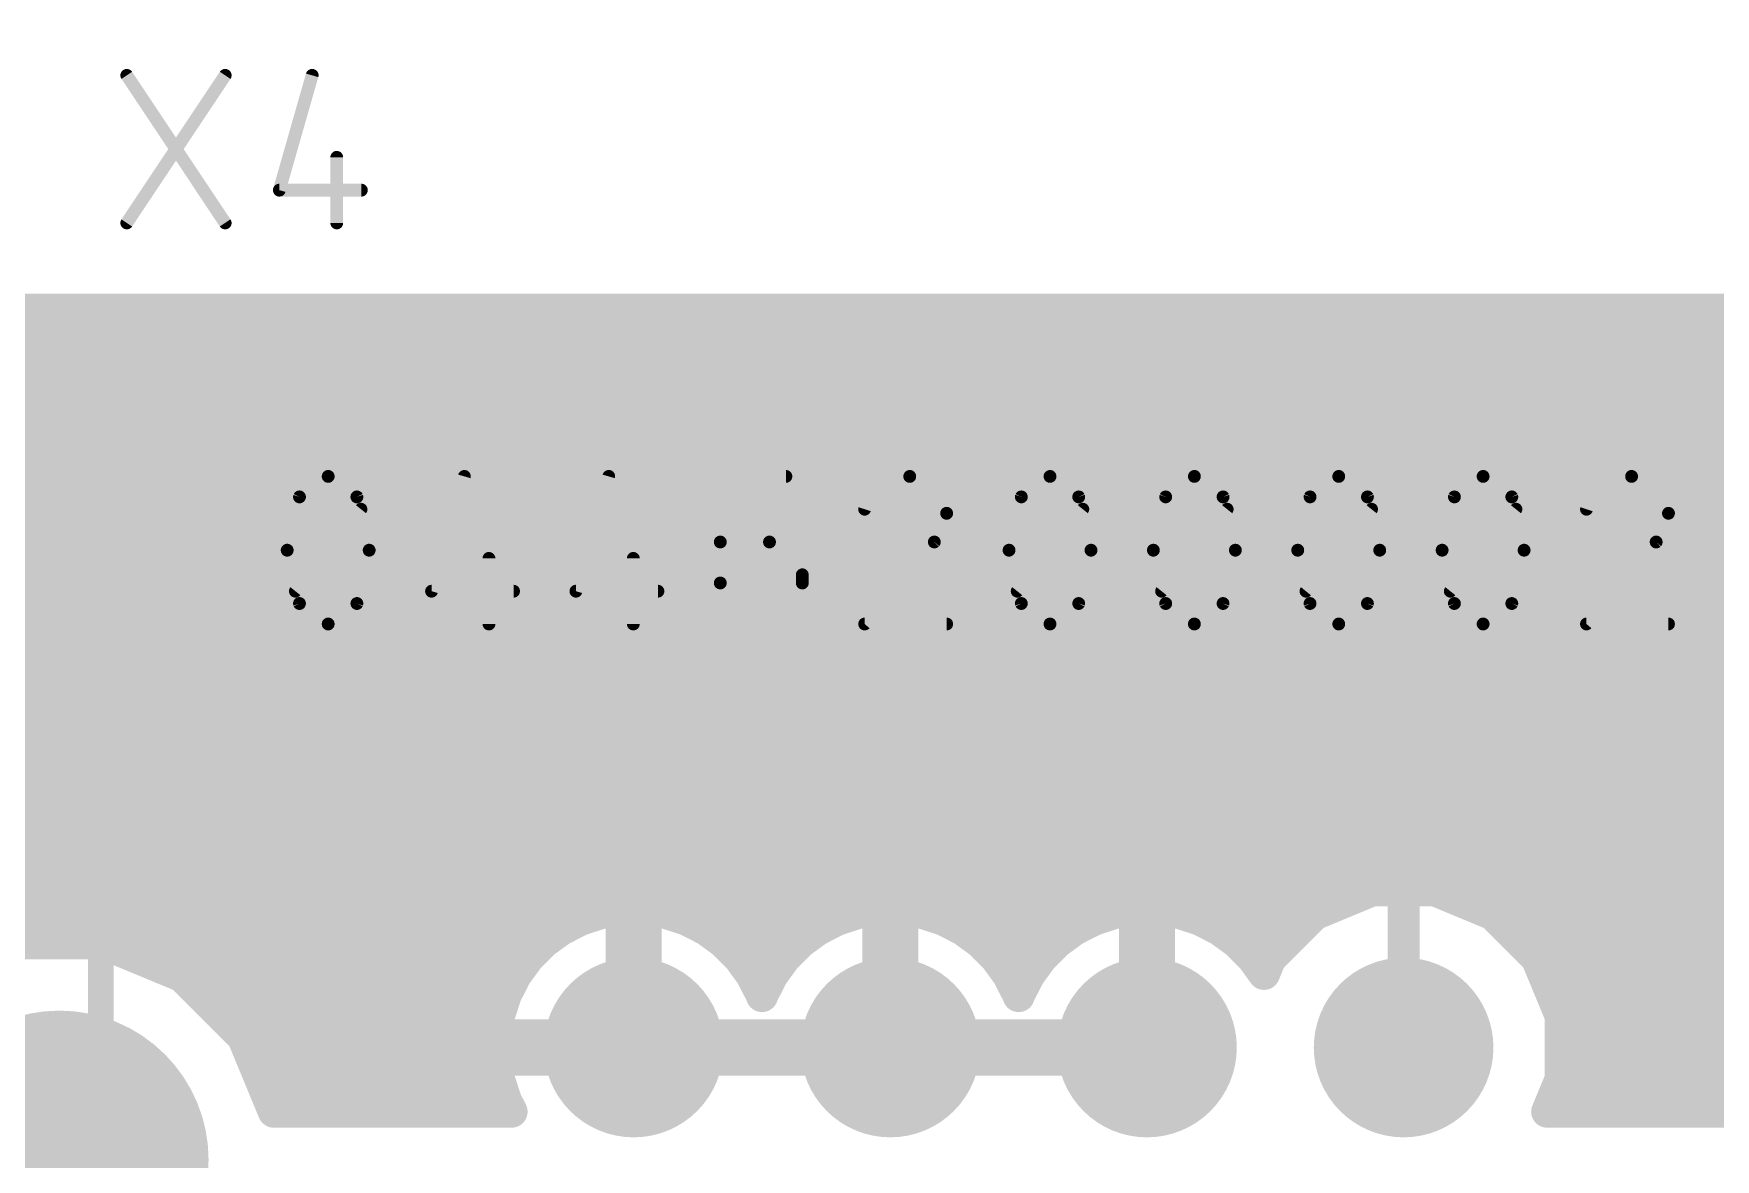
# Model space of a CAD drawing. Extents: x 6 to 108, y 0 to 49.
# Drawn here: x 31.06 to 44.38, y 8.51 to 17.42 of the extents above; entities that cross this region are included whole.
import ezdxf

# ---------------------------------------------------------------- set-up
doc = ezdxf.new("R2010")
doc.units = 0
for name, color, linetype in [('1', 22, 'CONTINUOUS'), ('16', 175, 'CONTINUOUS'), ('17', 82, 'CONTINUOUS'), ('21', 253, 'CONTINUOUS'), ('25', 253, 'CONTINUOUS'), ('27', 253, 'CONTINUOUS')]:
    doc.layers.add(name, color=color, linetype=linetype)

# ---------------------------------------------------------------- blocks, each defined once
blk = doc.blocks.new('ROUNDP')
at = {"const_width": 0.5}
blk.add_lwpolyline([(0, -0.25, 1), (0, 0.25, 1), (0, -0.25)], format="xyb", dxfattribs=at)

msp = doc.modelspace()

# ---------------------------------------------------------------- linework, layer by layer
at = {"layer": '1', "const_width": 0.254}
for points in [[(13.97, 15.24), (98.857, 15.24)], [(13.97, 14.986), (98.857, 14.986)], [(13.97, 14.732), (98.857, 14.732)], [(13.97, 14.478), (98.857, 14.478)], [(13.97, 14.224), (98.857, 14.224)], [(13.97, 13.97), (98.857, 13.97)], [(13.97, 13.716), (98.857, 13.716)], [(13.97, 13.462), (98.857, 13.462)], [(13.97, 13.208), (98.857, 13.208)], [(13.97, 12.954), (98.857, 12.954)], [(13.97, 12.7), (95.9542, 12.7)], [(13.97, 12.446), (95.5869, 12.446)], [(13.97, 12.192), (95.3763, 12.192)], [(13.97, 11.938), (95.2511, 11.938)], [(13.97, 11.684), (95.1837, 11.684)], [(13.97, 11.43), (96.418, 11.43)], [(13.97, 11.176), (95.1904, 11.176)], [(13.97, 10.922), (95.2648, 10.922)], [(13.97, 10.668), (95.4069, 10.668)], [(41.6624, 10.6426), (41.205, 10.4531)], [(42.1576, 10.6426), (41.6624, 10.6426)], [(42.615, 10.4531), (42.1576, 10.6426)], [(22.3341, 10.414), (35.4065, 10.414)], [(35.3947, 10.4102), (35.2416, 10.3321)], [(35.5582, 10.4633), (35.3947, 10.4102)], [(35.7187, 10.4887), (35.5582, 10.4633)], [(35.7187, 9.4933), (35.7187, 10.4887)], [(35.7187, 10.414), (35.9093, 10.414)], [(36.0698, 10.4633), (35.9093, 10.4887)], [(35.9093, 10.4887), (35.9093, 9.4933)], [(36.2333, 10.4102), (36.0698, 10.4633)], [(36.2215, 10.414), (37.4385, 10.414)], [(36.3864, 10.3321), (36.2333, 10.4102)], [(37.4267, 10.4102), (37.2736, 10.3321)], [(37.5902, 10.4633), (37.4267, 10.4102)], [(37.7507, 10.4887), (37.5902, 10.4633)], [(37.7507, 9.4933), (37.7507, 10.4887)], [(37.7507, 10.414), (37.9413, 10.414)], [(38.1018, 10.4633), (37.9413, 10.4887)], [(37.9413, 10.4887), (37.9413, 9.4933)], [(38.2653, 10.4102), (38.1018, 10.4633)], [(38.2535, 10.414), (39.4705, 10.414)], [(38.4184, 10.3321), (38.2653, 10.4102)], [(39.4587, 10.4102), (39.3056, 10.3321)], [(39.6222, 10.4633), (39.4587, 10.4102)], [(39.7827, 10.4887), (39.6222, 10.4633)], [(39.7827, 9.4933), (39.7827, 10.4887)], [(39.7827, 10.414), (39.9733, 10.414)], [(40.1338, 10.4633), (39.9733, 10.4887)], [(39.9733, 10.4887), (39.9733, 9.4933)], [(40.2973, 10.4102), (40.1338, 10.4633)], [(40.2855, 10.414), (41.1659, 10.414)], [(40.4504, 10.3321), (40.2973, 10.4102)], [(41.205, 10.4531), (40.8549, 10.103)], [(42.9651, 10.103), (42.615, 10.4531)], [(42.6541, 10.414), (55.7265, 10.414)], [(35.2416, 10.3321), (35.1025, 10.2311)], [(36.5255, 10.2311), (36.3864, 10.3321)], [(37.2736, 10.3321), (37.1345, 10.2311)], [(38.5575, 10.2311), (38.4184, 10.3321)], [(39.3056, 10.3321), (39.1665, 10.2311)], [(40.5895, 10.2311), (40.4504, 10.3321)], [(31.6084, 10.2235), (30.9264, 10.2235)], [(32.2386, 9.9625), (31.6084, 10.2235)], [(31.7617, 10.16), (35.0314, 10.16)], [(35.1025, 10.2311), (34.9809, 10.1095)], [(35.7187, 10.16), (35.9093, 10.16)], [(36.6471, 10.1095), (36.5255, 10.2311)], [(36.5966, 10.16), (37.0634, 10.16)], [(37.1345, 10.2311), (37.0129, 10.1095)], [(37.7507, 10.16), (37.9413, 10.16)], [(38.6791, 10.1095), (38.5575, 10.2311)], [(38.6286, 10.16), (39.0954, 10.16)], [(39.1665, 10.2311), (39.0449, 10.1095)], [(39.7827, 10.16), (39.9733, 10.16)], [(40.7111, 10.1095), (40.5895, 10.2311)], [(40.6606, 10.16), (40.9119, 10.16)], [(42.9081, 10.16), (46.9783, 10.16)], [(34.9809, 10.1095), (34.8799, 9.9704)], [(36.7481, 9.9704), (36.6471, 10.1095)], [(37.0129, 10.1095), (36.9119, 9.9704)], [(38.7801, 9.9704), (38.6791, 10.1095)], [(39.0449, 10.1095), (38.9439, 9.9704)], [(40.8044, 9.9811), (40.7111, 10.1095)], [(40.8549, 10.103), (40.8044, 9.9811)], [(43.1546, 9.6456), (42.9651, 10.103)], [(32.7209, 9.4802), (32.2386, 9.9625)], [(32.2951, 9.906), (34.847, 9.906)], [(34.8799, 9.9704), (34.8018, 9.8173)], [(35.7187, 9.906), (35.9093, 9.906)], [(36.8262, 9.8173), (36.7481, 9.9704)], [(36.781, 9.906), (36.879, 9.906)], [(36.9119, 9.9704), (36.8338, 9.8173)], [(37.7507, 9.906), (37.9413, 9.906)], [(38.8582, 9.8173), (38.7801, 9.9704)], [(38.813, 9.906), (38.911, 9.906)], [(38.9439, 9.9704), (38.8658, 9.8173)], [(39.7827, 9.906), (39.9733, 9.906)], [(43.0467, 9.906), (46.4449, 9.906)], [(34.8018, 9.8173), (34.7487, 9.6538)], [(36.83, 9.8055), (36.8262, 9.8173)], [(36.8338, 9.8173), (36.83, 9.8055)], [(38.862, 9.8055), (38.8582, 9.8173)], [(38.8658, 9.8173), (38.862, 9.8055)], [(32.5491, 9.652), (34.7484, 9.652)], [(34.7487, 9.6538), (34.7233, 9.4932)], [(35.7187, 9.652), (35.9093, 9.652)], [(37.7507, 9.652), (37.9413, 9.652)], [(39.7827, 9.652), (39.9733, 9.652)], [(43.1519, 9.652), (46.1909, 9.652)], [(43.1546, 9.1504), (43.1546, 9.6456)], [(32.9653, 8.89), (32.7209, 9.4802)], [(34.7233, 9.4932), (35.7187, 9.4932)], [(35.9093, 9.4933), (35.7187, 9.4933)], [(35.7187, 9.4932), (35.7187, 9.3027)], [(35.9093, 9.3027), (35.9093, 9.4932)], [(35.9093, 9.4932), (36.7553, 9.4932)], [(36.7553, 9.4932), (37.7507, 9.4932)], [(37.9413, 9.4933), (37.7507, 9.4933)], [(37.7507, 9.4932), (37.7507, 9.3027)], [(37.9413, 9.3027), (37.9413, 9.4932)], [(37.9413, 9.4932), (38.9367, 9.4932)], [(38.9367, 9.4932), (39.7827, 9.4932)], [(39.9733, 9.4933), (39.7827, 9.4933)], [(39.7827, 9.4932), (39.7827, 9.3027)], [(32.7549, 9.398), (35.7187, 9.398)], [(35.9093, 9.398), (37.7507, 9.398)], [(37.9413, 9.398), (39.7827, 9.398)], [(43.1546, 9.398), (45.9851, 9.398)], [(35.7187, 9.3027), (34.7233, 9.3027)], [(34.7233, 9.3027), (34.7487, 9.1422)], [(37.7507, 9.3027), (35.9093, 9.3027)], [(39.7827, 9.3027), (37.9413, 9.3027)], [(32.8601, 9.144), (34.7484, 9.144)], [(34.7487, 9.1422), (34.8018, 8.9787)], [(43.0467, 8.89), (43.1546, 9.1504)], [(43.1519, 9.144), (45.8799, 9.144)], [(34.8018, 8.9787), (34.847, 8.89)], [(34.847, 8.89), (32.9653, 8.89)], [(32.9653, 8.89), (34.847, 8.89)], [(45.7747, 8.89), (43.0467, 8.89)], [(43.0467, 8.89), (45.7747, 8.89)]]:
    msp.add_lwpolyline(points, dxfattribs=at)
at = {"layer": '1', "const_width": 0.127}
for points in [[(41.6624, 10.7061, 1), (41.6624, 10.5791)], [(41.6867, 10.5839, 1), (41.6381, 10.7013)], [(42.1819, 10.7013, 1), (42.1333, 10.5839)], [(42.1576, 10.5791, 1), (42.1576, 10.7061)], [(35.3751, 10.4706, 1), (35.4144, 10.3498)], [(35.4236, 10.3536, 1), (35.3659, 10.4668)], [(35.4065, 10.3505, 1), (35.4065, 10.4775)], [(35.5483, 10.526, 1), (35.5682, 10.4006)], [(35.5779, 10.4029, 1), (35.5386, 10.5237)], [(35.7822, 10.4887, 1), (35.6552, 10.4887)], [(35.7187, 10.4775, 1), (35.7187, 10.3505)], [(35.7287, 10.426, 1), (35.7088, 10.5514)], [(35.9192, 10.5514, 1), (35.8993, 10.426)], [(35.9727, 10.4887, 1), (35.8458, 10.4887)], [(35.9093, 10.3505, 1), (35.9093, 10.4775)], [(36.0894, 10.5237, 1), (36.0501, 10.4029)], [(36.0598, 10.4006, 1), (36.0797, 10.526)], [(36.2215, 10.4775, 1), (36.2215, 10.3505)], [(36.2621, 10.4668, 1), (36.2044, 10.3536)], [(36.2136, 10.3498, 1), (36.2529, 10.4706)], [(37.4071, 10.4706, 1), (37.4464, 10.3498)], [(37.4556, 10.3536, 1), (37.3979, 10.4668)], [(37.4385, 10.3505, 1), (37.4385, 10.4775)], [(37.5803, 10.526, 1), (37.6002, 10.4006)], [(37.6099, 10.4029, 1), (37.5706, 10.5237)], [(37.8142, 10.4887, 1), (37.6872, 10.4887)], [(37.7507, 10.4775, 1), (37.7507, 10.3505)], [(37.7607, 10.426, 1), (37.7408, 10.5514)], [(37.9512, 10.5514, 1), (37.9313, 10.426)], [(38.0048, 10.4887, 1), (37.8778, 10.4887)], [(37.9413, 10.3505, 1), (37.9413, 10.4775)], [(38.1214, 10.5237, 1), (38.0821, 10.4029)], [(38.0918, 10.4006, 1), (38.1117, 10.526)], [(38.2535, 10.4775, 1), (38.2535, 10.3505)], [(38.2941, 10.4668, 1), (38.2364, 10.3536)], [(38.2456, 10.3498, 1), (38.2849, 10.4706)], [(39.4391, 10.4706, 1), (39.4784, 10.3498)], [(39.4876, 10.3536, 1), (39.4299, 10.4668)], [(39.4705, 10.3505, 1), (39.4705, 10.4775)], [(39.6123, 10.526, 1), (39.6322, 10.4006)], [(39.6419, 10.4029, 1), (39.6026, 10.5237)], [(39.8462, 10.4887, 1), (39.7192, 10.4887)], [(39.7827, 10.4775, 1), (39.7827, 10.3505)], [(39.7927, 10.426, 1), (39.7728, 10.5514)], [(39.9832, 10.5514, 1), (39.9633, 10.426)], [(40.0367, 10.4887, 1), (39.9098, 10.4887)], [(39.9733, 10.3505, 1), (39.9733, 10.4775)], [(40.1534, 10.5237, 1), (40.1141, 10.4029)], [(40.1238, 10.4006, 1), (40.1437, 10.526)], [(40.2855, 10.4775, 1), (40.2855, 10.3505)], [(40.3261, 10.4668, 1), (40.2684, 10.3536)], [(40.2776, 10.3498, 1), (40.3169, 10.4706)], [(41.1807, 10.5118, 1), (41.2293, 10.3945)], [(41.2499, 10.4082, 1), (41.1601, 10.498)], [(41.1659, 10.3505, 1), (41.1659, 10.4775)], [(42.6599, 10.498, 1), (42.5701, 10.4082)], [(42.6541, 10.4775, 1), (42.6541, 10.3505)], [(42.5907, 10.3945, 1), (42.6393, 10.5118)], [(35.2127, 10.3887, 1), (35.2704, 10.2756)], [(35.2789, 10.2808, 1), (35.2042, 10.3835)], [(36.4238, 10.3835, 1), (36.3491, 10.2808)], [(36.3576, 10.2756, 1), (36.4153, 10.3887)], [(37.2447, 10.3887, 1), (37.3024, 10.2756)], [(37.3109, 10.2808, 1), (37.2362, 10.3835)], [(38.4558, 10.3835, 1), (38.3811, 10.2808)], [(38.3896, 10.2756, 1), (38.4473, 10.3887)], [(39.2767, 10.3887, 1), (39.3344, 10.2756)], [(39.3429, 10.2808, 1), (39.2682, 10.3835)], [(40.4878, 10.3835, 1), (40.4131, 10.2808)], [(40.4216, 10.2756, 1), (40.4793, 10.3887)], [(31.6327, 10.2822, 1), (31.5841, 10.1648)], [(31.6084, 10.16, 1), (31.6084, 10.287)], [(31.7617, 10.2235, 1), (31.7617, 10.0965)], [(35.0314, 10.0965, 1), (35.0314, 10.2235)], [(35.0652, 10.2825, 1), (35.1398, 10.1797)], [(35.1474, 10.1862, 1), (35.0576, 10.276)], [(35.7187, 10.2235, 1), (35.7187, 10.0965)], [(35.9093, 10.0965, 1), (35.9093, 10.2235)], [(36.5704, 10.276, 1), (36.4806, 10.1862)], [(36.4882, 10.1797, 1), (36.5628, 10.2825)], [(36.5966, 10.2235, 1), (36.5966, 10.0965)], [(37.0634, 10.0965, 1), (37.0634, 10.2235)], [(37.0972, 10.2825, 1), (37.1718, 10.1797)], [(37.1794, 10.1862, 1), (37.0896, 10.276)], [(37.7507, 10.2235, 1), (37.7507, 10.0965)], [(37.9413, 10.0965, 1), (37.9413, 10.2235)], [(38.6024, 10.276, 1), (38.5126, 10.1862)], [(38.5202, 10.1797, 1), (38.5948, 10.2825)], [(38.6286, 10.2235, 1), (38.6286, 10.0965)], [(39.0954, 10.0965, 1), (39.0954, 10.2235)], [(39.1292, 10.2825, 1), (39.2038, 10.1797)], [(39.2114, 10.1862, 1), (39.1216, 10.276)], [(39.7827, 10.2235, 1), (39.7827, 10.0965)], [(39.9733, 10.0965, 1), (39.9733, 10.2235)], [(40.6344, 10.276, 1), (40.5446, 10.1862)], [(40.5522, 10.1797, 1), (40.6268, 10.2825)], [(40.6606, 10.2235, 1), (40.6606, 10.0965)], [(40.9119, 10.0965, 1), (40.9119, 10.2235)], [(42.9081, 10.2235, 1), (42.9081, 10.0965)], [(34.936, 10.1544, 1), (35.0258, 10.0646)], [(35.0323, 10.0722, 1), (34.9295, 10.1468)], [(36.6985, 10.1468, 1), (36.5957, 10.0722)], [(36.6022, 10.0646, 1), (36.692, 10.1544)], [(36.968, 10.1544, 1), (37.0578, 10.0646)], [(37.0643, 10.0722, 1), (36.9615, 10.1468)], [(38.7305, 10.1468, 1), (38.6277, 10.0722)], [(38.6342, 10.0646, 1), (38.724, 10.1544)], [(39, 10.1544, 1), (39.0898, 10.0646)], [(39.0963, 10.0722, 1), (38.9935, 10.1468)], [(40.7625, 10.1468, 1), (40.6597, 10.0722)], [(40.6662, 10.0646, 1), (40.756, 10.1544)], [(40.81, 10.1479, 1), (40.8998, 10.0581)], [(40.9135, 10.0787, 1), (40.7962, 10.1273)], [(43.0238, 10.1273, 1), (42.9065, 10.0787)], [(42.9202, 10.0581, 1), (43.01, 10.1479)], [(32.2835, 10.0074, 1), (32.1937, 9.9176)], [(32.2143, 9.9038, 1), (32.2629, 10.0211)], [(32.2951, 9.9695, 1), (32.2951, 9.8425)], [(34.8285, 10.0078, 1), (34.9312, 9.9331)], [(34.9364, 9.9416, 1), (34.8233, 9.9993)], [(34.847, 9.8425, 1), (34.847, 9.9695)], [(35.7187, 9.9695, 1), (35.7187, 9.8425)], [(35.9093, 9.8425, 1), (35.9093, 9.9695)], [(36.8047, 9.9993, 1), (36.6916, 9.9416)], [(36.6968, 9.9331, 1), (36.7995, 10.0078)], [(36.781, 9.9695, 1), (36.781, 9.8425)], [(36.8605, 10.0078, 1), (36.9632, 9.9331)], [(36.9684, 9.9416, 1), (36.8553, 9.9993)], [(36.879, 9.8425, 1), (36.879, 9.9695)], [(37.7507, 9.9695, 1), (37.7507, 9.8425)], [(37.9413, 9.8425, 1), (37.9413, 9.9695)], [(38.8367, 9.9993, 1), (38.7236, 9.9416)], [(38.7288, 9.9331, 1), (38.8315, 10.0078)], [(38.813, 9.9695, 1), (38.813, 9.8425)], [(38.8925, 10.0078, 1), (38.9952, 9.9331)], [(39.0004, 9.9416, 1), (38.8873, 9.9993)], [(38.911, 9.8425, 1), (38.911, 9.9695)], [(39.7827, 9.9695, 1), (39.7827, 9.8425)], [(39.9733, 9.8425, 1), (39.9733, 9.9695)], [(40.7457, 10.0054, 1), (40.8631, 9.9568)], [(40.753, 9.9438, 1), (40.8558, 10.0184)], [(43.0467, 9.9695, 1), (43.0467, 9.8425)], [(34.7452, 9.8461, 1), (34.8584, 9.7884)], [(34.8622, 9.7976, 1), (34.7414, 9.8369)], [(36.8866, 9.8369, 1), (36.7658, 9.7977)], [(36.7696, 9.8251, 1), (36.8904, 9.7859)], [(36.7696, 9.7884, 1), (36.8828, 9.8461)], [(36.7696, 9.7859, 1), (36.8904, 9.8251)], [(36.7772, 9.8461, 1), (36.8904, 9.7884)], [(36.8942, 9.7976, 1), (36.7734, 9.8369)], [(38.9186, 9.8369, 1), (38.7978, 9.7976)], [(38.8016, 9.8251, 1), (38.9224, 9.7859)], [(38.8016, 9.7884, 1), (38.9148, 9.8461)], [(38.8016, 9.7859, 1), (38.9224, 9.8251)], [(38.8092, 9.8461, 1), (38.9224, 9.7884)], [(38.9262, 9.7977, 1), (38.8054, 9.8369)], [(32.5491, 9.7155, 1), (32.5491, 9.5885)], [(34.6883, 9.6734, 1), (34.8091, 9.6341)], [(34.8114, 9.6438, 1), (34.686, 9.6637)], [(34.7484, 9.5885, 1), (34.7484, 9.7155)], [(35.7187, 9.7155, 1), (35.7187, 9.5885)], [(35.9093, 9.5885, 1), (35.9093, 9.7155)], [(37.7507, 9.7155, 1), (37.7507, 9.5885)], [(37.9413, 9.5885, 1), (37.9413, 9.7155)], [(39.7827, 9.7155, 1), (39.7827, 9.5885)], [(39.9733, 9.5885, 1), (39.9733, 9.7155)], [(43.1519, 9.7155, 1), (43.1519, 9.5885)], [(43.2181, 9.6456, 1), (43.0911, 9.6456)], [(43.0959, 9.6213, 1), (43.2133, 9.6699)], [(32.7795, 9.5045, 1), (32.6622, 9.4559)], [(32.676, 9.4353, 1), (32.7658, 9.5251)], [(34.7233, 9.5567, 1), (34.7233, 9.4298)], [(35.7187, 9.5568, 1), (35.7187, 9.4298)], [(35.7822, 9.4932, 1), (35.6552, 9.4932)], [(35.7187, 9.4298, 1), (35.7187, 9.5567)], [(35.9728, 9.4932, 1), (35.8458, 9.4932)], [(35.9093, 9.5567, 1), (35.9093, 9.4298)], [(35.9093, 9.4298, 1), (35.9093, 9.5568)], [(36.7553, 9.5567, 1), (36.7553, 9.4298)], [(36.7553, 9.4298, 1), (36.7553, 9.5567)], [(37.7507, 9.5568, 1), (37.7507, 9.4298)], [(37.8142, 9.4932, 1), (37.6872, 9.4932)], [(37.7507, 9.4298, 1), (37.7507, 9.5567)], [(38.0048, 9.4932, 1), (37.8778, 9.4932)], [(37.9413, 9.5567, 1), (37.9413, 9.4298)], [(37.9413, 9.4298, 1), (37.9413, 9.5568)], [(38.9367, 9.5567, 1), (38.9367, 9.4298)], [(38.9367, 9.4298, 1), (38.9367, 9.5567)], [(39.7827, 9.5568, 1), (39.7827, 9.4298)], [(39.8462, 9.4932, 1), (39.7192, 9.4932)], [(39.7827, 9.4298, 1), (39.7827, 9.5567)], [(39.9733, 9.4298, 1), (39.9733, 9.5568)], [(32.7549, 9.4615, 1), (32.7549, 9.3345)], [(34.6606, 9.5032, 1), (34.786, 9.4833)], [(35.6552, 9.4933, 1), (35.7822, 9.4933)], [(35.7187, 9.3345, 1), (35.7187, 9.4615)], [(35.8458, 9.4933, 1), (35.9727, 9.4933)], [(35.9093, 9.4615, 1), (35.9093, 9.3345)], [(37.6872, 9.4933, 1), (37.8142, 9.4933)], [(37.7507, 9.3345, 1), (37.7507, 9.4615)], [(37.8778, 9.4933, 1), (38.0048, 9.4933)], [(37.9413, 9.4615, 1), (37.9413, 9.3345)], [(39.7192, 9.4933, 1), (39.8462, 9.4933)], [(39.7827, 9.3345, 1), (39.7827, 9.4615)], [(39.9098, 9.4933, 1), (40.0367, 9.4933)], [(43.1546, 9.4615, 1), (43.1546, 9.3345)], [(34.7233, 9.3662, 1), (34.7233, 9.2392)], [(34.786, 9.3127, 1), (34.6606, 9.2928)], [(35.6552, 9.3027, 1), (35.7822, 9.3027)], [(35.7187, 9.2392, 1), (35.7187, 9.3662)], [(35.9093, 9.3662, 1), (35.9093, 9.2392)], [(35.8458, 9.3027, 1), (35.9728, 9.3027)], [(37.6872, 9.3027, 1), (37.8142, 9.3027)], [(37.7507, 9.2392, 1), (37.7507, 9.3662)], [(37.9413, 9.3662, 1), (37.9413, 9.2392)], [(37.8778, 9.3027, 1), (38.0048, 9.3027)], [(39.7192, 9.3027, 1), (39.8462, 9.3027)], [(39.7827, 9.2392, 1), (39.7827, 9.3662)], [(32.8601, 9.2075, 1), (32.8601, 9.0805)], [(34.8091, 9.1619, 1), (34.6883, 9.1226)], [(34.686, 9.1323, 1), (34.8114, 9.1522)], [(34.7484, 9.0805, 1), (34.7484, 9.2075)], [(43.1519, 9.2075, 1), (43.1519, 9.0805)], [(43.0911, 9.1504, 1), (43.2181, 9.1504)], [(43.2133, 9.1261, 1), (43.0959, 9.1747)], [(34.8584, 9.0076, 1), (34.7452, 8.9499)], [(34.7414, 8.9591, 1), (34.8622, 8.9984)], [(32.9653, 8.9535, 1), (32.9653, 8.8265)], [(32.9653, 8.9535, 1), (32.9653, 8.8265)], [(32.9067, 8.8657, 1), (33.024, 8.9143)], [(34.7905, 8.8612, 1), (34.9036, 8.9188)], [(34.847, 8.8265, 1), (34.847, 8.9535)], [(34.847, 8.8265, 1), (34.847, 8.9535)], [(43.0467, 8.9535, 1), (43.0467, 8.8265)], [(43.0467, 8.9535, 1), (43.0467, 8.8265)], [(42.9881, 8.9143, 1), (43.1054, 8.8657)]]:
    msp.add_lwpolyline(points, format="xyb", dxfattribs=at)
at = {"layer": '16', "const_width": 0.254}
for points in [[(49.9618, 18.6186), (44.0432, 11.43)], [(44.0432, 11.43), (41.91, 11.43)], [(41.91, 11.43), (41.91, 9.398)]]:
    msp.add_lwpolyline(points, dxfattribs=at)
at = {"layer": '16', "const_width": 0.127}
for points in [[(41.91, 11.4935, 1), (41.91, 11.3665)], [(41.9735, 11.43, 1), (41.8465, 11.43)], [(43.9941, 11.4704, 1), (44.0922, 11.3896)], [(44.0432, 11.3665, 1), (44.0432, 11.4935)], [(41.8465, 9.398, 1), (41.9735, 9.398)]]:
    msp.add_lwpolyline(points, format="xyb", dxfattribs=at)
at = {"layer": '21', "const_width": 0.2032}
for points in [[(31.595, 0.105), (31.595, 15.091)], [(31.595, 15.091), (47.145, 15.091)]]:
    msp.add_lwpolyline(points, dxfattribs=at)
at = {"layer": '21', "const_width": 0.1016}
for points in [[(31.6458, 15.091, 1), (31.5442, 15.091)], [(31.595, 15.1418, 1), (31.595, 15.0402)]]:
    msp.add_lwpolyline(points, format="xyb", dxfattribs=at)
at = {"layer": '25', "const_width": 0.1016}
for points in [[(31.8008, 15.9258), (32.5797, 17.0942)], [(31.8008, 17.0942), (32.5797, 15.9258)], [(33.2684, 17.0942), (33.0087, 16.1854)], [(33.4631, 16.4451), (33.4631, 15.9258)], [(33.0087, 16.1854), (33.6578, 16.1854)]]:
    msp.add_lwpolyline(points, dxfattribs=at)
at = {"layer": '25', "const_width": 0.0508}
for points in [[(31.8219, 17.1083, 1), (31.7797, 17.0801)], [(32.6009, 17.0801, 1), (32.5586, 17.1083)], [(33.2928, 17.0872, 1), (33.2439, 17.1012)], [(33.4885, 16.4451, 1), (33.4377, 16.4451)], [(33.0087, 16.2108, 1), (33.0087, 16.16)], [(32.9843, 16.1924, 1), (33.0331, 16.1785)], [(33.6578, 16.16, 1), (33.6578, 16.2108)], [(31.7797, 15.9399, 1), (31.8219, 15.9117)], [(32.5586, 15.9117, 1), (32.6009, 15.9399)], [(33.4377, 15.9258, 1), (33.4885, 15.9258)]]:
    msp.add_lwpolyline(points, format="xyb", dxfattribs=at)
at = {"layer": '27'}
for points, const_width in [([(33.3954, 13.9192, 0.3205), (33.1682, 13.7569)], 0.1016), ([(33.6225, 13.7569, 0.3205), (33.3954, 13.9192)], 0.1016), ([(33.3954, 13.9446, 1), (33.3954, 13.8938)], 0.0508), ([(33.3954, 13.8938, 1), (33.3954, 13.9446)], 0.0508), ([(34.4979, 13.9122, 1), (34.449, 13.9262)], 0.0508), ([(35.6409, 13.9122, 1), (35.592, 13.9262)], 0.0508), ([(37.0191, 13.9192, 0.4142), (36.4998, 13.3999)], 0.1016), ([(37.0191, 13.8938, 1), (37.0191, 13.9446)], 0.0508), ([(37.9998, 13.9192, 0.3252), (37.6428, 13.6596)], 0.1016), ([(38.2919, 13.6271, 0.4142), (37.9998, 13.9192)], 0.1016), ([(37.9998, 13.9446, 1), (37.9998, 13.8938)], 0.0508), ([(37.9998, 13.8938, 1), (37.9998, 13.9446)], 0.0508), ([(39.1103, 13.9192, 0.3205), (38.8831, 13.7569)], 0.1016), ([(39.3375, 13.7569, 0.3205), (39.1103, 13.9192)], 0.1016), ([(39.1103, 13.9446, 1), (39.1103, 13.8938)], 0.0508), ([(39.1103, 13.8938, 1), (39.1103, 13.9446)], 0.0508), ([(40.2533, 13.9192, 0.3205), (40.0261, 13.7569)], 0.1016), ([(40.4805, 13.7569, 0.3205), (40.2533, 13.9192)], 0.1016), ([(40.2533, 13.9446, 1), (40.2533, 13.8938)], 0.0508), ([(40.2533, 13.8938, 1), (40.2533, 13.9446)], 0.0508), ([(41.3963, 13.9192, 0.3205), (41.1691, 13.7569)], 0.1016), ([(41.6235, 13.7569, 0.3205), (41.3963, 13.9192)], 0.1016), ([(41.3963, 13.9446, 1), (41.3963, 13.8938)], 0.0508), ([(41.3963, 13.8938, 1), (41.3963, 13.9446)], 0.0508), ([(42.5393, 13.9192, 0.3205), (42.3121, 13.7569)], 0.1016), ([(42.7665, 13.7569, 0.3205), (42.5393, 13.9192)], 0.1016), ([(42.5393, 13.9446, 1), (42.5393, 13.8938)], 0.0508), ([(42.5393, 13.8938, 1), (42.5393, 13.9446)], 0.0508), ([(43.7148, 13.9192, 0.3252), (43.3578, 13.6596)], 0.1016), ([(44.0069, 13.6271, 0.4142), (43.7148, 13.9192)], 0.1016), ([(43.7148, 13.9446, 1), (43.7148, 13.8938)], 0.0508), ([(43.7148, 13.8938, 1), (43.7148, 13.9446)], 0.0508), ([(33.1682, 13.7569, 0.1139), (33.0708, 13.335)], 0.1016), ([(33.1441, 13.7652, 1), (33.1922, 13.7487)], 0.0508), ([(33.191, 13.7458, 1), (33.1453, 13.7681)], 0.0508), ([(33.6454, 13.7681, 1), (33.5997, 13.7458)], 0.0508), ([(33.7199, 13.335, 0.1139), (33.6225, 13.7569)], 0.1016), ([(33.5985, 13.7487, 1), (33.6466, 13.7652)], 0.0508), ([(38.8832, 13.7569, 0.1139), (38.7858, 13.335)], 0.1016), ([(38.8591, 13.7652, 1), (38.9072, 13.7487)], 0.0508), ([(38.906, 13.7458, 1), (38.8603, 13.7681)], 0.0508), ([(39.3604, 13.7681, 1), (39.3147, 13.7458)], 0.0508), ([(39.4349, 13.335, 0.1139), (39.3375, 13.7569)], 0.1016), ([(39.3135, 13.7487, 1), (39.3616, 13.7652)], 0.0508), ([(40.0261, 13.7569, 0.1139), (39.9288, 13.335)], 0.1016), ([(40.0021, 13.7652, 1), (40.0502, 13.7487)], 0.0508), ([(40.049, 13.7458, 1), (40.0033, 13.7681)], 0.0508), ([(40.5034, 13.7681, 1), (40.4577, 13.7458)], 0.0508), ([(40.5779, 13.335, 0.1139), (40.4805, 13.7569)], 0.1016), ([(40.4565, 13.7487, 1), (40.5046, 13.7652)], 0.0508), ([(41.1691, 13.7569, 0.1139), (41.0718, 13.335)], 0.1016), ([(41.1451, 13.7652, 1), (41.1932, 13.7487)], 0.0508), ([(41.192, 13.7458, 1), (41.1463, 13.7681)], 0.0508), ([(41.6464, 13.7681, 1), (41.6007, 13.7458)], 0.0508), ([(41.7209, 13.335, 0.1139), (41.6235, 13.7569)], 0.1016), ([(41.5995, 13.7487, 1), (41.6475, 13.7652)], 0.0508), ([(42.3121, 13.7569, 0.1139), (42.2148, 13.335)], 0.1016), ([(42.2881, 13.7652, 1), (42.3362, 13.7487)], 0.0508), ([(42.335, 13.7458, 1), (42.2893, 13.7681)], 0.0508), ([(42.7894, 13.7681, 1), (42.7437, 13.7458)], 0.0508), ([(42.8639, 13.335, 0.1139), (42.7665, 13.7569)], 0.1016), ([(42.7425, 13.7487, 1), (42.7905, 13.7652)], 0.0508), ([(33.6748, 13.6437, 1), (33.6352, 13.6754)], 0.0508), ([(37.6186, 13.6674, 1), (37.6669, 13.6517)], 0.0508), ([(38.1945, 13.3999, 0.2053), (38.2919, 13.6271)], 0.1016), ([(38.3173, 13.6271, 1), (38.2665, 13.6271)], 0.0508), ([(38.2665, 13.6271, 1), (38.3173, 13.6271)], 0.0508), ([(39.3898, 13.6437, 1), (39.3502, 13.6754)], 0.0508), ([(40.5328, 13.6437, 1), (40.4931, 13.6754)], 0.0508), ([(41.6758, 13.6437, 1), (41.6361, 13.6754)], 0.0508), ([(42.8188, 13.6437, 1), (42.7791, 13.6754)], 0.0508), ([(43.3336, 13.6674, 1), (43.3819, 13.6517)], 0.0508), ([(43.9095, 13.3999, 0.2053), (44.0069, 13.6271)], 0.1016), ([(44.0323, 13.6271, 1), (43.9815, 13.6271)], 0.0508), ([(43.9815, 13.6271, 1), (44.0323, 13.6271)], 0.0508), ([(36.4998, 13.4253, 1), (36.4998, 13.3745)], 0.0508), ([(36.5252, 13.3999, 1), (36.4744, 13.3999)], 0.0508), ([(37.1489, 13.1403, 0.4142), (36.8893, 13.3999)], 0.1016), ([(36.8893, 13.4253, 1), (36.8893, 13.3745)], 0.0508), ([(36.8893, 13.3745, 1), (36.8893, 13.4253)], 0.0508), ([(38.2139, 13.3835, 1), (38.1752, 13.4164)], 0.0508), ([(43.9289, 13.3835, 1), (43.8902, 13.4164)], 0.0508), ([(33.0708, 13.335, 0.1139), (33.1682, 12.9131)], 0.1016), ([(33.0962, 13.335, 1), (33.0454, 13.335)], 0.0508), ([(33.0454, 13.335, 1), (33.0962, 13.335)], 0.0508), ([(33.6225, 12.9131, 0.1139), (33.7199, 13.335)], 0.1016), ([(33.7453, 13.335, 1), (33.6945, 13.335)], 0.0508), ([(33.6945, 13.335, 1), (33.7453, 13.335)], 0.0508), ([(34.6936, 13.2701, 1), (34.6428, 13.2701)], 0.0508), ([(35.8366, 13.2701, 1), (35.7858, 13.2701)], 0.0508), ([(36.4744, 13.3999, 1), (36.5252, 13.3999)], 0.0508), ([(38.177, 13.4183, 1), (38.212, 13.3815)], 0.0508), ([(38.7858, 13.335, 0.1139), (38.8832, 12.9131)], 0.1016), ([(38.8112, 13.335, 1), (38.7604, 13.335)], 0.0508), ([(38.7604, 13.335, 1), (38.8112, 13.335)], 0.0508), ([(39.3375, 12.9131, 0.1139), (39.4349, 13.335)], 0.1016), ([(39.4603, 13.335, 1), (39.4095, 13.335)], 0.0508), ([(39.4095, 13.335, 1), (39.4603, 13.335)], 0.0508), ([(39.9288, 13.335, 0.1139), (40.0261, 12.9131)], 0.1016), ([(39.9542, 13.335, 1), (39.9034, 13.335)], 0.0508), ([(39.9034, 13.335, 1), (39.9542, 13.335)], 0.0508), ([(40.4805, 12.9131, 0.1139), (40.5779, 13.335)], 0.1016), ([(40.6033, 13.335, 1), (40.5525, 13.335)], 0.0508), ([(40.5525, 13.335, 1), (40.6033, 13.335)], 0.0508), ([(41.0718, 13.335, 0.1139), (41.1691, 12.9131)], 0.1016), ([(41.0972, 13.335, 1), (41.0464, 13.335)], 0.0508), ([(41.0464, 13.335, 1), (41.0972, 13.335)], 0.0508), ([(41.6235, 12.9131, 0.1139), (41.7209, 13.335)], 0.1016), ([(41.7463, 13.335, 1), (41.6955, 13.335)], 0.0508), ([(41.6955, 13.335, 1), (41.7463, 13.335)], 0.0508), ([(42.2148, 13.335, 0.1139), (42.3121, 12.9131)], 0.1016), ([(42.2402, 13.335, 1), (42.1894, 13.335)], 0.0508), ([(42.1894, 13.335, 1), (42.2402, 13.335)], 0.0508), ([(42.7665, 12.9131, 0.1139), (42.8639, 13.335)], 0.1016), ([(42.8893, 13.335, 1), (42.8385, 13.335)], 0.0508), ([(42.8385, 13.335, 1), (42.8893, 13.335)], 0.0508), ([(43.892, 13.4183, 1), (43.927, 13.3815)], 0.0508), ([(37.1743, 13.1403, 1), (37.1235, 13.1403)], 0.0508), ([(33.1159, 13.0263, 1), (33.1555, 12.9946)], 0.0508), ([(34.2138, 13.0358, 1), (34.2138, 12.985)], 0.0508), ([(34.8629, 12.985, 1), (34.8629, 13.0358)], 0.0508), ([(35.3568, 13.0358, 1), (35.3568, 12.985)], 0.0508), ([(36.0059, 12.985, 1), (36.0059, 13.0358)], 0.0508), ([(36.4998, 13.0754, 1), (37.1489, 13.0754)], 0.1016), ([(36.5252, 13.0754, 1), (36.4744, 13.0754)], 0.0508), ([(36.4744, 13.0754, 1), (36.5252, 13.0754)], 0.0508), ([(37.1235, 13.1403, 1), (37.1743, 13.1403)], 0.0508), ([(37.1743, 13.0754, 1), (37.1235, 13.0754)], 0.0508), ([(37.1235, 13.0754, 1), (37.1743, 13.0754)], 0.0508), ([(38.8309, 13.0263, 1), (38.8705, 12.9946)], 0.0508), ([(39.9739, 13.0263, 1), (40.0135, 12.9946)], 0.0508), ([(41.1169, 13.0263, 1), (41.1565, 12.9946)], 0.0508), ([(42.2599, 13.0263, 1), (42.2995, 12.9946)], 0.0508), ([(33.1922, 12.9213, 1), (33.1441, 12.9048)], 0.0508), ([(33.1682, 12.9131, 0.3205), (33.3954, 12.7508)], 0.1016), ([(33.1453, 12.9019, 1), (33.191, 12.9242)], 0.0508), ([(33.3954, 12.7508, 0.3205), (33.6225, 12.9131)], 0.1016), ([(33.5997, 12.9242, 1), (33.6454, 12.9019)], 0.0508), ([(33.6466, 12.9048, 1), (33.5985, 12.9213)], 0.0508), ([(34.1894, 13.0174, 1), (34.2382, 13.0035)], 0.0508), ([(35.3324, 13.0174, 1), (35.3812, 13.0035)], 0.0508), ([(38.9072, 12.9213, 1), (38.8591, 12.9048)], 0.0508), ([(38.8832, 12.9131, 0.3205), (39.1103, 12.7508)], 0.1016), ([(38.8603, 12.9019, 1), (38.906, 12.9242)], 0.0508), ([(39.1103, 12.7508, 0.3205), (39.3375, 12.9131)], 0.1016), ([(39.3147, 12.9242, 1), (39.3604, 12.9019)], 0.0508), ([(39.3616, 12.9048, 1), (39.3135, 12.9213)], 0.0508), ([(40.0261, 12.9131, 0.3205), (40.2533, 12.7508)], 0.1016), ([(40.0502, 12.9213, 1), (40.0021, 12.9048)], 0.0508), ([(40.0033, 12.9019, 1), (40.049, 12.9242)], 0.0508), ([(40.2533, 12.7508, 0.3205), (40.4805, 12.9131)], 0.1016), ([(40.4577, 12.9242, 1), (40.5034, 12.9019)], 0.0508), ([(40.5045, 12.9048, 1), (40.4565, 12.9213)], 0.0508), ([(41.1691, 12.9131, 0.3205), (41.3963, 12.7508)], 0.1016), ([(41.1932, 12.9213, 1), (41.1451, 12.9048)], 0.0508), ([(41.1463, 12.9019, 1), (41.192, 12.9242)], 0.0508), ([(41.3963, 12.7508, 0.3205), (41.6235, 12.9131)], 0.1016), ([(41.6007, 12.9242, 1), (41.6464, 12.9019)], 0.0508), ([(41.6475, 12.9048, 1), (41.5995, 12.9213)], 0.0508), ([(42.3121, 12.9131, 0.3205), (42.5393, 12.7508)], 0.1016), ([(42.3362, 12.9213, 1), (42.2881, 12.9048)], 0.0508), ([(42.2893, 12.9019, 1), (42.335, 12.9242)], 0.0508), ([(42.5393, 12.7508, 0.3205), (42.7665, 12.9131)], 0.1016), ([(42.7437, 12.9242, 1), (42.7894, 12.9019)], 0.0508), ([(42.7905, 12.9048, 1), (42.7425, 12.9213)], 0.0508), ([(33.3954, 12.7762, 1), (33.3954, 12.7254)], 0.0508), ([(33.3954, 12.7254, 1), (33.3954, 12.7762)], 0.0508), ([(37.6234, 12.7673, 1), (37.6621, 12.7343)], 0.0508), ([(37.6428, 12.7762, 1), (37.6428, 12.7254)], 0.0508), ([(38.2919, 12.7254, 1), (38.2919, 12.7762)], 0.0508), ([(39.1103, 12.7762, 1), (39.1103, 12.7254)], 0.0508), ([(39.1103, 12.7254, 1), (39.1103, 12.7762)], 0.0508), ([(40.2533, 12.7762, 1), (40.2533, 12.7254)], 0.0508), ([(40.2533, 12.7254, 1), (40.2533, 12.7762)], 0.0508), ([(41.3963, 12.7762, 1), (41.3963, 12.7254)], 0.0508), ([(41.3963, 12.7254, 1), (41.3963, 12.7762)], 0.0508), ([(42.5393, 12.7762, 1), (42.5393, 12.7254)], 0.0508), ([(42.5393, 12.7254, 1), (42.5393, 12.7762)], 0.0508), ([(43.3384, 12.7673, 1), (43.3771, 12.7343)], 0.0508), ([(43.3578, 12.7762, 1), (43.3578, 12.7254)], 0.0508), ([(44.0069, 12.7254, 1), (44.0069, 12.7762)], 0.0508), ([(34.6428, 12.7508, 1), (34.6936, 12.7508)], 0.0508), ([(35.7858, 12.7508, 1), (35.8366, 12.7508)], 0.0508)]:
    msp.add_lwpolyline(points, format="xyb", dxfattribs=dict(at, const_width=const_width))
at = {"layer": '27', "const_width": 0.1016}
for points in [[(34.4734, 13.9192), (34.2138, 13.0104)], [(35.6164, 13.9192), (35.3568, 13.0104)], [(33.1357, 13.0104), (33.655, 13.6596)], [(38.8507, 13.0104), (39.37, 13.6596)], [(39.9937, 13.0104), (40.513, 13.6596)], [(41.1367, 13.0104), (41.656, 13.6596)], [(42.2797, 13.0104), (42.799, 13.6596)], [(36.4998, 13.3999), (36.8893, 13.3999)], [(36.4998, 13.0754), (36.4998, 13.3999)], [(38.1945, 13.3999), (37.6428, 12.7508)], [(43.9095, 13.3999), (43.3578, 12.7508)], [(34.6682, 13.2701), (34.6682, 12.7508)], [(35.8112, 13.2701), (35.8112, 12.7508)], [(37.1489, 13.1403), (37.1489, 13.0754)], [(34.2138, 13.0104), (34.8629, 13.0104)], [(35.3568, 13.0104), (36.0059, 13.0104)], [(37.6428, 12.7508), (38.2919, 12.7508)], [(43.3578, 12.7508), (44.0069, 12.7508)]]:
    msp.add_lwpolyline(points, dxfattribs=at)

# ---------------------------------------------------------------- block references
at = {"layer": '17'}
for p, xscale, yscale in [((35.814, 9.398), 1.4224, 1.4224), ((35.814, 9.398), 1.4224, 1.4224), ((37.846, 9.398), 1.4224, 1.4224), ((37.846, 9.398), 1.4224, 1.4224), ((39.878, 9.398), 1.4224, 1.4224), ((39.878, 9.398), 1.4224, 1.4224), ((41.91, 9.398), 1.4224, 1.4224), ((41.91, 9.398), 1.4224, 1.4224), ((31.2674, 8.509), 2.3622, 2.3622), ((31.2674, 8.509), 2.3622, 2.3622)]:
    msp.add_blockref('ROUNDP', p, dxfattribs=dict(at, xscale=xscale, yscale=yscale))

doc.saveas('drawing.dxf')
